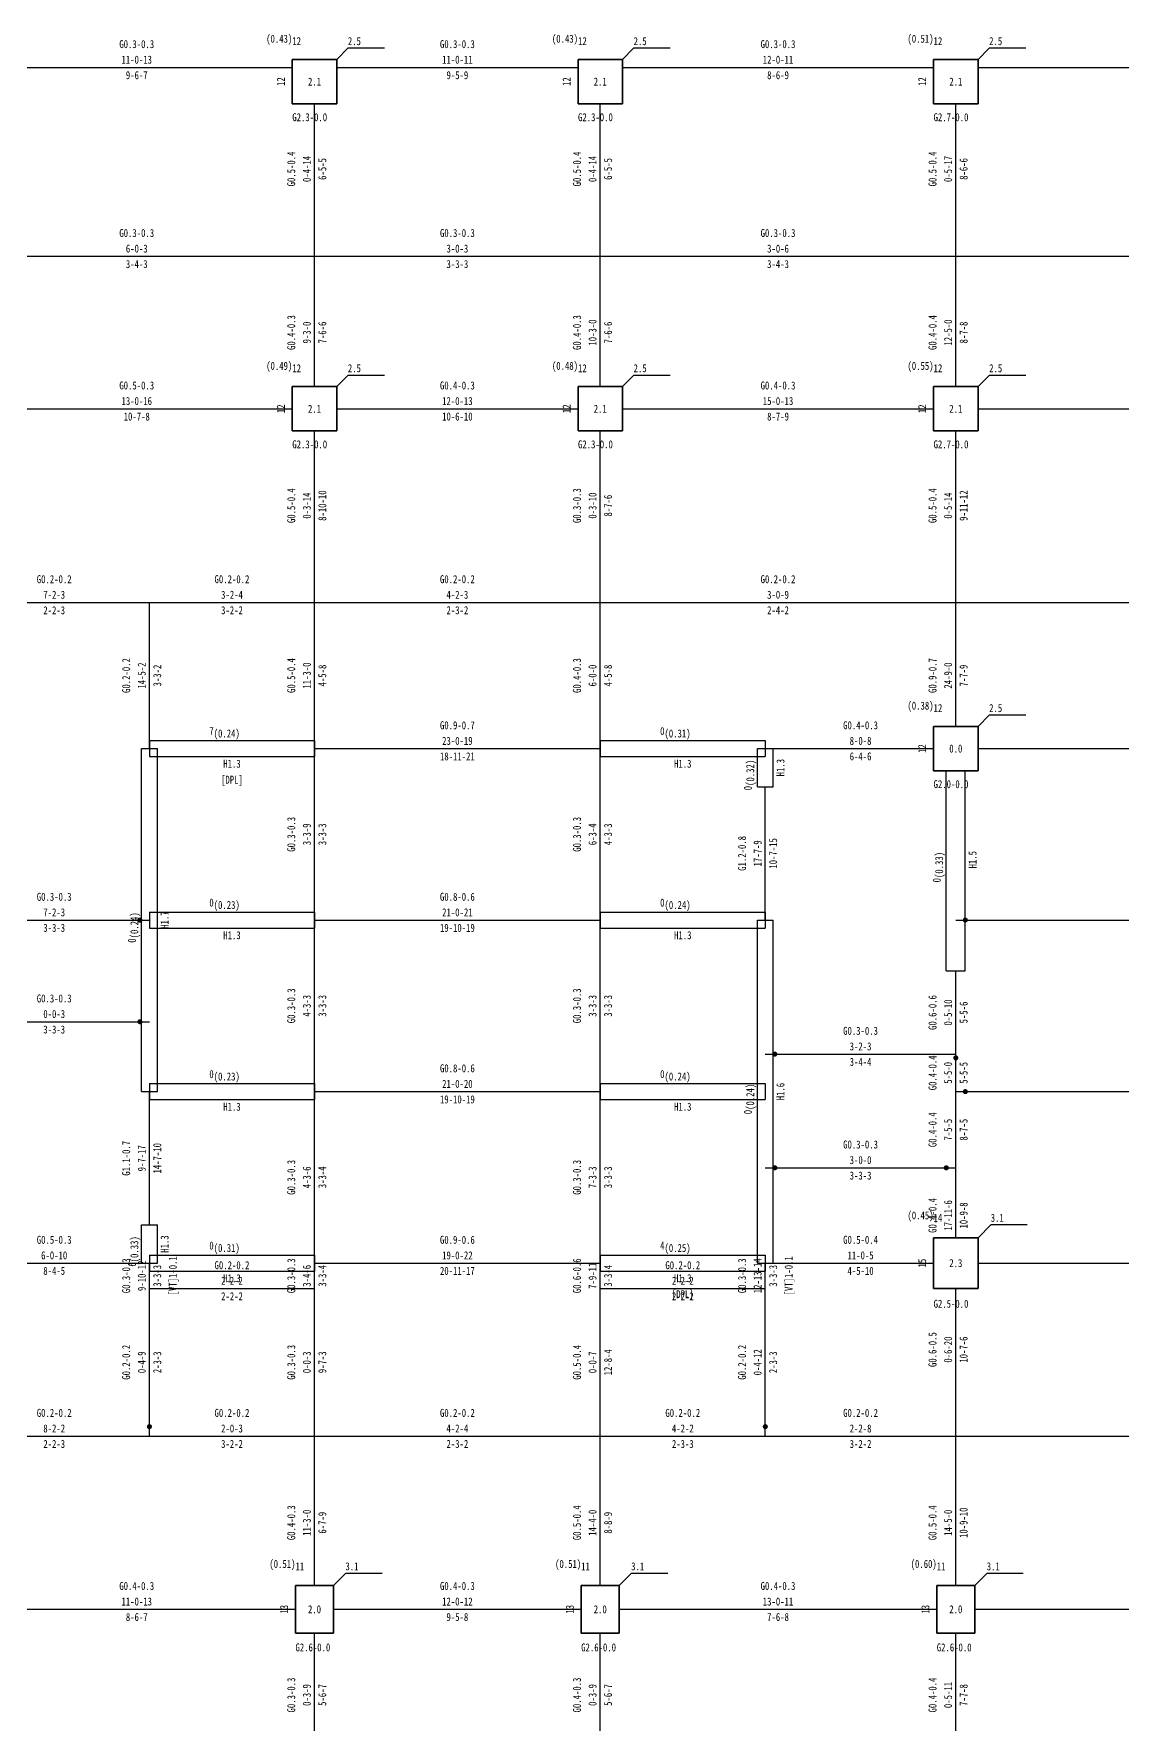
# Model space of a CAD drawing. Header units: millimetres. Extents: x -1455 to 850709, y 32926 to 221881.
# Drawn here: x 807011 to 824154, y 68899 to 95512 of the extents above; entities that cross this region are included whole.
import ezdxf
from ezdxf.enums import TextEntityAlignment as Align

# ---------------------------------------------------------------- set-up
doc = ezdxf.new("R2010")
doc.units = ezdxf.units.MM
doc.layers.add('S_EdgeMemberShadeSctn', color=7, linetype='Continuous', lineweight=9, true_color=0x7f7f7f)
for name, color, linetype, lineweight in [('层15100', 134, 'Continuous', 25), ('层15101', 52, 'Continuous', 25), ('层15103', 84, 'Continuous', 25), ('层15220', 4, 'Continuous', 25), ('层15221', 2, 'Continuous', 25), ('层15223', 3, 'Continuous', 25)]:
    doc.layers.add(name, color=color, linetype=linetype, lineweight=lineweight)
doc.styles.add('宋体', font='')
doc.styles.get('宋体').set_extended_font_data('宋体')

# ---------------------------------------------------------------- blocks, each defined once
blk = doc.blocks.new('SA2019-4-24-14_40_49')
at = {"layer": '层15100'}
for p, q in [((28.75, 41.274), (33.65, 41.274)), ((34.35, 41.274), (38.15, 41.274)), ((38.85, 41.274), (43.75, 41.274)), ((44.45, 41.274), (52.2, 41.274)), ((34, 38.3), (34, 40.7)), ((38.5, 38.3), (38.5, 40.7)), ((44.1, 38.3), (44.1, 40.7)), ((28.4, 38.3), (34, 38.3)), ((34, 36.25), (34, 38.3)), ((34, 38.3), (38.5, 38.3)), ((38.5, 36.25), (38.5, 38.3)), ((38.5, 38.3), (44.1, 38.3)), ((44.1, 36.25), (44.1, 38.3)), ((44.1, 38.3), (52.5, 38.3)), ((28.75, 35.9), (33.65, 35.9)), ((34.35, 35.9), (38.15, 35.9)), ((38.85, 35.9), (43.75, 35.9)), ((44.45, 35.9), (52.2, 35.9)), ((34, 32.85), (34, 35.55)), ((38.5, 32.85), (38.5, 35.55)), ((44.1, 32.85), (44.1, 35.55)), ((34, 30.55), (34, 32.85)), ((38.5, 30.55), (38.5, 32.85)), ((44.1, 30.9), (44.1, 32.85)), ((34, 27.85), (34, 30.55)), ((34, 30.55), (38.5, 30.55)), ((38.5, 27.85), (38.5, 30.55)), ((44.45, 30.55), (52.1, 30.55)), ((28.4, 27.85), (31.4, 27.85)), ((34, 25.15), (34, 27.85)), ((34, 27.85), (38.5, 27.85)), ((38.5, 25.15), (38.5, 27.85)), ((44.1, 25.74), (44.1, 27.05)), ((44.1, 25.15), (44.1, 25.74)), ((34, 22.45), (34, 25.15)), ((34, 25.15), (38.5, 25.15)), ((38.5, 22.45), (38.5, 25.15)), ((44.1, 23.95), (44.1, 25.15)), ((44.1, 22.85), (44.1, 23.95)), ((34, 22.05), (34, 22.45)), ((34, 22.45), (38.5, 22.45)), ((38.5, 22.05), (38.5, 22.45)), ((44.45, 22.45), (52.1, 22.45)), ((34, 19.725), (34, 22.05)), ((38.5, 19.725), (38.5, 22.05)), ((44.1, 19.725), (44.1, 22.05)), ((34, 17.375), (34, 19.725)), ((38.5, 17.375), (38.5, 19.725)), ((44.1, 17.375), (44.1, 19.725)), ((28.7, 17), (33.7, 17)), ((34.3, 17), (38.2, 17)), ((38.8, 17), (43.8, 17)), ((44.4, 17), (52.2, 17)), ((34, 14.3), (34, 16.625)), ((38.5, 14.3), (38.5, 16.625)), ((44.1, 14.3), (44.1, 16.625))]:
    blk.add_line(p, q, dxfattribs=at)
at = {"layer": '层15100', "color": 4}
for p, q in [((28.4, 32.85), (31.4, 32.85)), ((31.4, 30.55), (31.4, 32.85)), ((31.4, 32.85), (34, 32.85)), ((34, 32.85), (38.5, 32.85)), ((38.5, 32.85), (44.1, 32.85)), ((44.1, 32.85), (52.5, 32.85)), ((44.1, 27.85), (52.5, 27.85)), ((28.4, 26.25), (31.4, 26.25)), ((41.1, 25.74), (44.1, 25.74)), ((44.1, 25.15), (52.5, 25.15)), ((41.1, 23.95), (44.1, 23.95)), ((31.4, 22.05), (31.4, 22.45)), ((41.1, 22.05), (41.1, 22.45)), ((31.4, 19.725), (31.4, 22.05)), ((31.4, 22.05), (34, 22.05)), ((38.5, 22.05), (41.1, 22.05)), ((41.1, 19.725), (41.1, 22.05)), ((28.4, 19.725), (31.4, 19.725)), ((31.4, 19.725), (34, 19.725)), ((34, 19.725), (38.5, 19.725)), ((38.5, 19.725), (41.1, 19.725)), ((41.1, 19.725), (44.1, 19.725)), ((44.1, 19.725), (52.5, 19.725))]:
    blk.add_line(p, q, dxfattribs=at)
at = {"layer": '层15100', "color": 2}
for p, q in [((41.1, 30.55), (43.75, 30.55)), ((41.1, 27.85), (41.1, 29.95)), ((31.4, 23.05), (31.4, 25.15)), ((28.75, 22.45), (31.4, 22.45)), ((41.1, 22.45), (43.75, 22.45))]:
    blk.add_line(p, q, dxfattribs=at)
at = {"layer": '层15100', "color": 1, "linetype": 'Continuous', "const_width": 0.04}
for points in [[(31.27, 27.85, 1), (31.23, 27.85, 1)], [(44.27, 27.85, 1), (44.23, 27.85, 1)], [(31.27, 26.25, 1), (31.23, 26.25, 1)], [(41.27, 25.74, 1), (41.23, 25.74, 1)], [(44.12, 25.681, 1), (44.08, 25.681, 1)], [(44.27, 25.15, 1), (44.23, 25.15, 1)], [(41.27, 23.95, 1), (41.23, 23.95, 1)], [(43.97, 23.95, 1), (43.93, 23.95, 1)], [(31.42, 19.875, 1), (31.38, 19.875, 1)], [(41.12, 19.875, 1), (41.08, 19.875, 1)]]:
    blk.add_lwpolyline(points, format="xyb", close=True, dxfattribs=at)
at = {"layer": '层15103'}
for p, q in [((31.4, 30.675), (34, 30.675)), ((31.4, 30.675), (31.4, 30.425)), ((34, 30.675), (34, 30.425)), ((38.5, 30.675), (41.1, 30.675)), ((38.5, 30.675), (38.5, 30.425)), ((41.1, 30.675), (41.1, 30.425)), ((31.275, 27.85), (31.275, 30.55)), ((31.275, 30.55), (31.525, 30.55)), ((31.4, 30.425), (34, 30.425)), ((31.525, 27.85), (31.525, 30.55)), ((38.5, 30.425), (41.1, 30.425)), ((40.975, 29.95), (40.975, 30.55)), ((40.975, 30.55), (41.225, 30.55)), ((41.225, 29.95), (41.225, 30.55)), ((43.95, 27.85), (43.95, 30.2)), ((44.25, 27.85), (44.25, 30.2)), ((40.975, 29.95), (41.225, 29.95)), ((31.4, 27.975), (34, 27.975)), ((31.4, 27.975), (31.4, 27.725)), ((34, 27.975), (34, 27.725)), ((38.5, 27.975), (41.1, 27.975)), ((38.5, 27.975), (38.5, 27.725)), ((41.1, 27.975), (41.1, 27.725)), ((31.275, 26.25), (31.275, 27.85)), ((31.4, 27.725), (34, 27.725)), ((31.525, 26.25), (31.525, 27.85)), ((38.5, 27.725), (41.1, 27.725)), ((40.975, 25.74), (40.975, 27.85)), ((40.975, 27.85), (41.225, 27.85)), ((41.225, 25.74), (41.225, 27.85)), ((43.95, 27.05), (43.95, 27.85)), ((44.25, 27.05), (44.25, 27.85)), ((43.95, 27.05), (44.25, 27.05)), ((31.275, 25.15), (31.275, 26.25)), ((31.525, 25.15), (31.525, 26.25)), ((40.975, 25.15), (40.975, 25.74)), ((41.225, 25.15), (41.225, 25.74)), ((31.275, 25.15), (31.525, 25.15)), ((31.4, 25.275), (34, 25.275)), ((31.4, 25.275), (31.4, 25.025)), ((31.4, 25.025), (34, 25.025)), ((34, 25.275), (34, 25.025)), ((38.5, 25.275), (41.1, 25.275)), ((38.5, 25.275), (38.5, 25.025)), ((38.5, 25.025), (41.1, 25.025)), ((40.975, 23.95), (40.975, 25.15)), ((41.1, 25.275), (41.1, 25.025)), ((41.225, 23.95), (41.225, 25.15)), ((40.975, 22.45), (40.975, 23.95)), ((41.225, 22.45), (41.225, 23.95)), ((31.275, 22.45), (31.275, 23.05)), ((31.275, 23.05), (31.525, 23.05)), ((31.525, 22.45), (31.525, 23.05)), ((31.275, 22.45), (31.525, 22.45)), ((31.4, 22.575), (34, 22.575)), ((31.4, 22.575), (31.4, 22.325)), ((34, 22.575), (34, 22.325)), ((38.5, 22.575), (41.1, 22.575)), ((38.5, 22.575), (38.5, 22.325)), ((40.975, 22.45), (41.225, 22.45)), ((41.1, 22.575), (41.1, 22.325)), ((31.4, 22.325), (34, 22.325)), ((38.5, 22.325), (41.1, 22.325))]:
    blk.add_line(p, q, dxfattribs=at)
at = {"layer": '层15221'}
for p, q in [((34.35, 41.4), (34.525, 41.575)), ((35.101, 41.575), (34.525, 41.575)), ((38.85, 41.4), (39.025, 41.575)), ((39.601, 41.575), (39.025, 41.575)), ((44.45, 41.4), (44.625, 41.575)), ((45.201, 41.575), (44.625, 41.575)), ((34.35, 36.25), (34.525, 36.425)), ((35.101, 36.425), (34.525, 36.425)), ((38.85, 36.25), (39.025, 36.425)), ((39.601, 36.425), (39.025, 36.425)), ((44.45, 36.25), (44.625, 36.425)), ((45.201, 36.425), (44.625, 36.425)), ((44.45, 30.9), (44.625, 31.075)), ((45.201, 31.075), (44.625, 31.075)), ((44.45, 22.85), (44.65, 23.05)), ((45.226, 23.05), (44.65, 23.05)), ((34.3, 17.375), (34.487, 17.562)), ((35.063, 17.562), (34.487, 17.562)), ((38.8, 17.375), (38.987, 17.562)), ((39.563, 17.562), (38.987, 17.562)), ((44.4, 17.375), (44.587, 17.562)), ((45.163, 17.562), (44.587, 17.562))]:
    blk.add_line(p, q, dxfattribs=at)
at = {"layer": '层15220', "style": '宋体', "width": 0.8}
for s, p in [('G0.3-0.3', (31.2, 41.641)), ('G0.3-0.3', (36.25, 41.641)), ('G0.3-0.3', (41.3, 41.641)), ('11-0-13', (31.2, 41.396)), ('11-0-11', (36.25, 41.396)), ('12-0-11', (41.3, 41.396)), ('9-6-7', (31.2, 41.152)), ('9-5-9', (36.25, 41.152)), ('8-6-9', (41.3, 41.152)), ('G0.3-0.3', (31.2, 38.667)), ('G0.3-0.3', (36.25, 38.667)), ('G0.3-0.3', (41.3, 38.667)), ('6-0-3', (31.2, 38.422)), ('3-0-3', (36.25, 38.422)), ('3-0-6', (41.3, 38.422)), ('3-4-3', (31.2, 38.178)), ('3-3-3', (36.25, 38.178)), ('3-4-3', (41.3, 38.178)), ('G0.5-0.3', (31.2, 36.267)), ('G0.4-0.3', (36.25, 36.267)), ('G0.4-0.3', (41.3, 36.267)), ('13-0-16', (31.2, 36.022)), ('12-0-13', (36.25, 36.022)), ('15-0-13', (41.3, 36.022)), ('10-7-8', (31.2, 35.778)), ('10-6-10', (36.25, 35.778)), ('8-7-9', (41.3, 35.778)), ('G0.2-0.2', (29.9, 33.217)), ('G0.2-0.2', (32.7, 33.217)), ('G0.2-0.2', (36.25, 33.217)), ('G0.2-0.2', (41.3, 33.217)), ('7-2-3', (29.9, 32.972)), ('3-2-4', (32.7, 32.972)), ('4-2-3', (36.25, 32.972)), ('3-0-9', (41.3, 32.972)), ('2-2-3', (29.9, 32.728)), ('3-2-2', (32.7, 32.728)), ('2-3-2', (36.25, 32.728)), ('2-4-2', (41.3, 32.728)), ('G0.9-0.7', (36.25, 30.917)), ('G0.4-0.3', (42.6, 30.917)), ('23-0-19', (36.25, 30.672)), ('8-0-8', (42.6, 30.672)), ('18-11-21', (36.25, 30.428)), ('6-4-6', (42.6, 30.428)), ('G0.3-0.3', (29.9, 28.217)), ('G0.8-0.6', (36.25, 28.217)), ('7-2-3', (29.9, 27.972)), ('21-0-21', (36.25, 27.972)), ('3-3-3', (29.9, 27.728)), ('19-10-19', (36.25, 27.728)), ('G0.3-0.3', (29.9, 26.617)), ('0-0-3', (29.9, 26.372)), ('3-3-3', (29.9, 26.128)), ('G0.3-0.3', (42.6, 26.107)), ('3-2-3', (42.6, 25.862)), ('G0.8-0.6', (36.25, 25.517)), ('3-4-4', (42.6, 25.618)), ('21-0-20', (36.25, 25.272)), ('19-10-19', (36.25, 25.028)), ('G0.3-0.3', (42.6, 24.317)), ('3-0-0', (42.6, 24.072)), ('3-3-3', (42.6, 23.828)), ('G0.5-0.3', (29.9, 22.817)), ('6-0-10', (29.9, 22.572)), ('G0.9-0.6', (36.25, 22.817)), ('19-0-22', (36.25, 22.572)), ('G0.5-0.4', (42.6, 22.817)), ('11-0-5', (42.6, 22.572)), ('8-4-5', (29.9, 22.328)), ('G0.2-0.2', (32.7, 22.417)), ('20-11-17', (36.25, 22.328)), ('G0.2-0.2', (39.8, 22.417)), ('4-5-10', (42.6, 22.328)), ('2-2-2', (32.7, 22.172)), ('2-2-2', (39.8, 22.172)), ('2-2-2', (32.7, 21.928)), ('2-2-2', (39.8, 21.928)), ('G0.2-0.2', (29.9, 20.092)), ('G0.2-0.2', (32.7, 20.092)), ('G0.2-0.2', (36.25, 20.092)), ('G0.2-0.2', (39.8, 20.092)), ('G0.2-0.2', (42.6, 20.092)), ('8-2-2', (29.9, 19.847)), ('2-0-3', (32.7, 19.847)), ('4-2-4', (36.25, 19.847)), ('4-2-2', (39.8, 19.847)), ('2-2-8', (42.6, 19.847)), ('2-2-3', (29.9, 19.603)), ('3-2-2', (32.7, 19.603)), ('2-3-2', (36.25, 19.603)), ('2-3-3', (39.8, 19.603)), ('3-2-2', (42.6, 19.603)), ('G0.4-0.3', (31.2, 17.367)), ('G0.4-0.3', (36.25, 17.367)), ('G0.4-0.3', (41.3, 17.367)), ('11-0-13', (31.2, 17.122)), ('12-0-12', (36.25, 17.122)), ('13-0-11', (41.3, 17.122)), ('8-6-7', (31.2, 16.878)), ('9-5-8', (36.25, 16.878)), ('7-6-8', (41.3, 16.878))]:
    blk.add_text(s, height=0.126, dxfattribs=at).set_placement(p, align=Align.MIDDLE_CENTER)
for s, p in [('G0.5-0.4', (33.633, 39.675)), ('G0.5-0.4', (38.133, 39.675)), ('G0.5-0.4', (43.733, 39.675)), ('0-4-14', (33.878, 39.675)), ('6-5-5', (34.122, 39.675)), ('0-4-14', (38.378, 39.675)), ('6-5-5', (38.622, 39.675)), ('0-5-17', (43.978, 39.675)), ('8-6-6', (44.222, 39.675)), ('G0.4-0.3', (33.633, 37.1)), ('9-3-0', (33.878, 37.1)), ('7-6-6', (34.122, 37.1)), ('G0.4-0.3', (38.133, 37.1)), ('10-3-0', (38.378, 37.1)), ('7-6-6', (38.622, 37.1)), ('G0.4-0.4', (43.733, 37.1)), ('12-5-0', (43.978, 37.1)), ('8-7-8', (44.222, 37.1)), ('G0.5-0.4', (33.633, 34.375)), ('8-10-10', (34.122, 34.375)), ('G0.3-0.3', (38.133, 34.375)), ('G0.5-0.4', (43.733, 34.375)), ('9-11-12', (44.222, 34.375)), ('0-3-14', (33.878, 34.375)), ('0-3-10', (38.378, 34.375)), ('8-7-6', (38.622, 34.375)), ('0-5-14', (43.978, 34.375)), ('G0.2-0.2', (31.033, 31.7)), ('G0.5-0.4', (33.633, 31.7)), ('G0.4-0.3', (38.133, 31.7)), ('G0.9-0.7', (43.733, 31.7)), ('14-5-2', (31.278, 31.7)), ('3-3-2', (31.522, 31.7)), ('11-3-0', (33.878, 31.7)), ('4-5-8', (34.122, 31.7)), ('6-0-0', (38.378, 31.7)), ('4-5-8', (38.622, 31.7)), ('24-9-0', (43.978, 31.7)), ('7-7-9', (44.222, 31.7)), ('G0.3-0.3', (33.633, 29.2)), ('3-3-9', (33.878, 29.2)), ('3-3-3', (34.122, 29.2)), ('G0.3-0.3', (38.133, 29.2)), ('6-3-4', (38.378, 29.2)), ('4-3-3', (38.622, 29.2)), ('G1.2-0.8', (40.733, 28.9)), ('17-7-9', (40.978, 28.9)), ('10-7-15', (41.222, 28.9)), ('G0.3-0.3', (33.633, 26.5)), ('4-3-3', (33.878, 26.5)), ('3-3-3', (34.122, 26.5)), ('G0.3-0.3', (38.133, 26.5)), ('3-3-3', (38.378, 26.5)), ('3-3-3', (38.622, 26.5)), ('G0.6-0.6', (43.733, 26.395)), ('0-5-10', (43.978, 26.395)), ('5-5-6', (44.222, 26.395)), ('G0.4-0.4', (43.733, 25.445)), ('5-5-0', (43.978, 25.445)), ('5-5-5', (44.222, 25.445)), ('G0.4-0.4', (43.733, 24.55)), ('7-5-5', (43.978, 24.55)), ('8-7-5', (44.222, 24.55)), ('G1.1-0.7', (31.033, 24.1)), ('9-7-17', (31.278, 24.1)), ('14-7-10', (31.522, 24.1)), ('G0.3-0.3', (33.633, 23.8)), ('4-3-6', (33.878, 23.8)), ('3-3-4', (34.122, 23.8)), ('G0.3-0.3', (38.133, 23.8)), ('7-3-3', (38.378, 23.8)), ('3-3-3', (38.622, 23.8)), ('G0.4-0.4', (43.733, 23.2)), ('17-11-6', (43.978, 23.2)), ('10-9-8', (44.222, 23.2)), ('G0.3-0.3', (31.033, 22.25)), ('9-10-12', (31.278, 22.25)), ('3-3-3', (31.522, 22.25)), ('[VT]1-0.1', (31.767, 22.25)), ('G0.3-0.3', (33.633, 22.25)), ('3-4-6', (33.878, 22.25)), ('3-3-4', (34.122, 22.25)), ('G0.6-0.6', (38.133, 22.25)), ('7-9-11', (38.378, 22.25)), ('3-3-4', (38.622, 22.25)), ('G0.3-0.3', (40.733, 22.25)), ('12-13-14', (40.978, 22.25)), ('3-3-3', (41.222, 22.25)), ('[VT]1-0.1', (41.467, 22.25)), ('G0.6-0.5', (43.733, 21.088)), ('G0.2-0.2', (31.033, 20.888)), ('0-4-9', (31.278, 20.888)), ('2-3-3', (31.522, 20.888)), ('G0.3-0.3', (33.633, 20.888)), ('0-0-3', (33.878, 20.888)), ('9-7-3', (34.122, 20.888)), ('G0.5-0.4', (38.133, 20.888)), ('0-0-7', (38.378, 20.888)), ('12-8-4', (38.622, 20.888)), ('G0.2-0.2', (40.733, 20.888)), ('0-4-12', (40.978, 20.888)), ('2-3-3', (41.222, 20.888)), ('0-6-20', (43.978, 21.088)), ('10-7-6', (44.222, 21.088)), ('G0.5-0.4', (38.133, 18.362)), ('G0.5-0.4', (43.733, 18.362)), ('G0.4-0.3', (33.633, 18.362)), ('11-3-0', (33.878, 18.362)), ('6-7-9', (34.122, 18.362)), ('14-4-0', (38.378, 18.362)), ('8-8-9', (38.622, 18.362)), ('14-5-0', (43.978, 18.362)), ('10-9-10', (44.222, 18.362)), ('G0.3-0.3', (33.633, 15.65)), ('0-3-9', (33.878, 15.65)), ('5-6-7', (34.122, 15.65)), ('G0.4-0.3', (38.133, 15.65)), ('0-3-9', (38.378, 15.65)), ('5-6-7', (38.622, 15.65)), ('G0.4-0.4', (43.733, 15.65)), ('0-5-11', (43.978, 15.65)), ('7-7-8', (44.222, 15.65))]:
    blk.add_text(s, height=0.126, rotation=89.9997, dxfattribs=at).set_placement(p, align=Align.MIDDLE_CENTER)
at = {"layer": '层15221', "style": '宋体', "width": 0.8}
for s, p in [('(0.43)', (33.65, 41.625)), ('(0.43)', (38.15, 41.625)), ('(0.51)', (43.75, 41.625)), ('(0.49)', (33.65, 36.475)), ('(0.48)', (38.15, 36.475)), ('(0.55)', (43.75, 36.475)), ('(0.38)', (43.75, 31.125)), ('(0.45)', (43.75, 23.1)), ('(0.51)', (33.7, 17.613)), ('(0.51)', (38.2, 17.613)), ('(0.60)', (43.8, 17.613))]:
    blk.add_text(s, height=0.126, dxfattribs=at).set_placement(p, align=Align.BOTTOM_RIGHT)
for s, p in [('12', (33.65, 41.625)), ('2.5', (34.525, 41.625)), ('12', (38.15, 41.625)), ('2.5', (39.025, 41.625)), ('12', (43.75, 41.625)), ('2.5', (44.625, 41.625)), ('12', (33.65, 36.475)), ('2.5', (34.525, 36.475)), ('12', (38.15, 36.475)), ('2.5', (39.025, 36.475)), ('12', (43.75, 36.475)), ('2.5', (44.625, 36.475)), ('12', (43.75, 31.125)), ('2.5', (44.625, 31.125)), ('14', (43.75, 23.1)), ('3.1', (44.65, 23.1)), ('11', (33.7, 17.613)), ('3.1', (34.487, 17.613)), ('11', (38.2, 17.613)), ('3.1', (38.987, 17.613)), ('11', (43.8, 17.613)), ('3.1', (44.587, 17.613))]:
    blk.add_text(s, height=0.126, dxfattribs=at).set_placement(p)
for s, p in [('12', (33.47, 41.05)), ('12', (37.97, 41.05)), ('12', (43.57, 41.05)), ('12', (33.47, 35.9)), ('12', (37.97, 35.9)), ('12', (43.57, 35.9)), ('12', (43.57, 30.55)), ('15', (43.57, 22.45)), ('13', (33.52, 17)), ('13', (38.02, 17)), ('13', (43.62, 17))]:
    blk.add_text(s, height=0.126, rotation=89.9997, dxfattribs=at).set_placement(p, align=Align.MIDDLE_CENTER)
for s, p in [('2.1', (34, 41.05)), ('2.1', (38.5, 41.05)), ('2.1', (44.1, 41.05)), ('2.1', (34, 35.9)), ('2.1', (38.5, 35.9)), ('2.1', (44.1, 35.9)), ('0.0', (44.1, 30.55)), ('2.3', (44.1, 22.45)), ('2.0', (34, 17)), ('2.0', (38.5, 17)), ('2.0', (44.1, 17))]:
    blk.add_text(s, height=0.126, dxfattribs=at).set_placement(p, align=Align.MIDDLE_CENTER)
for s, p in [('G2.3-0.0', (33.65, 40.49)), ('G2.3-0.0', (38.15, 40.49)), ('G2.7-0.0', (43.75, 40.49)), ('G2.3-0.0', (33.65, 35.34)), ('G2.3-0.0', (38.15, 35.34)), ('G2.7-0.0', (43.75, 35.34)), ('G2.0-0.0', (43.75, 29.99)), ('G2.5-0.0', (43.75, 21.81)), ('G2.6-0.0', (33.7, 16.4)), ('G2.6-0.0', (38.2, 16.4)), ('G2.6-0.0', (43.8, 16.4))]:
    blk.add_text(s, height=0.126, dxfattribs=at).set_placement(p, align=Align.MIDDLE_LEFT)
at = {"layer": '层15223', "style": '宋体', "width": 0.8}
for s, p in [('7', (32.412, 30.725)), ('0', (39.512, 30.725)), ('0', (32.412, 28.025)), ('0', (39.512, 28.025)), ('0', (32.412, 25.325)), ('0', (39.512, 25.325)), ('0', (32.412, 22.625)), ('4', (39.512, 22.625))]:
    blk.add_text(s, height=0.126, dxfattribs=at).set_placement(p, align=Align.BOTTOM_RIGHT)
for s, p in [('(0.24)', (32.412, 30.725)), ('(0.31)', (39.512, 30.725)), ('(0.23)', (32.412, 28.025)), ('(0.24)', (39.512, 28.025)), ('(0.23)', (32.412, 25.325)), ('(0.24)', (39.512, 25.325)), ('(0.31)', (32.412, 22.625)), ('(0.25)', (39.512, 22.625))]:
    blk.add_text(s, height=0.126, dxfattribs=at).set_placement(p)
for s, p in [('H1.3', (32.7, 30.375)), ('H1.3', (39.8, 30.375)), ('[DPL]', (32.7, 30.123)), ('H1.3', (32.7, 27.675)), ('H1.3', (39.8, 27.675)), ('H1.3', (32.7, 24.975)), ('H1.3', (39.8, 24.975)), ('H1.3', (32.7, 22.275)), ('H1.3', (39.8, 22.275)), ('[DPL]', (39.8, 22.023))]:
    blk.add_text(s, height=0.126, dxfattribs=at).set_placement(p, align=Align.TOP_CENTER)
for s, p in [('(0.32)', (40.925, 29.962)), ('(0.33)', (43.9, 28.512)), ('(0.24)', (31.225, 27.562)), ('(0.24)', (40.925, 24.862)), ('(0.33)', (31.225, 22.462))]:
    blk.add_text(s, height=0.126, rotation=89.9997, dxfattribs=at).set_placement(p)
for s, p in [('H1.3', (41.275, 30.25)), ('H1.5', (44.3, 28.8)), ('H1.7', (31.575, 27.85)), ('H1.6', (41.275, 25.15)), ('H1.3', (31.575, 22.75))]:
    blk.add_text(s, height=0.126, rotation=89.9997, dxfattribs=at).set_placement(p, align=Align.TOP_CENTER)
for s, p in [('0', (40.925, 29.962)), ('0', (43.9, 28.512)), ('0', (31.225, 27.562)), ('0', (40.925, 24.862)), ('6', (31.225, 22.462))]:
    blk.add_text(s, height=0.126, rotation=89.9997, dxfattribs=at).set_placement(p, align=Align.BOTTOM_RIGHT)
at = {"layer": '层15101'}
mesh = blk.add_polyface(dxfattribs=at)
corners = [(33.65, 40.7), (34.35, 40.7), (34.35, 40.7), (33.65, 40.7), (34.35, 40.7), (34.35, 41.4), (34.35, 41.4), (34.35, 40.7), (34.35, 41.4), (33.65, 41.4), (33.65, 41.4), (34.35, 41.4), (33.65, 41.4), (33.65, 40.7), (33.65, 40.7), (33.65, 41.4)]
mesh.append_faces([[corners[k] for k in face] for face in [(0, 1, 2, 3), (4, 5, 6, 7), (8, 9, 10, 11), (12, 13, 14, 15)]])
mesh = blk.add_polyface(dxfattribs=at)
corners = [(38.15, 40.7), (38.85, 40.7), (38.85, 40.7), (38.15, 40.7), (38.85, 40.7), (38.85, 41.4), (38.85, 41.4), (38.85, 40.7), (38.85, 41.4), (38.15, 41.4), (38.15, 41.4), (38.85, 41.4), (38.15, 41.4), (38.15, 40.7), (38.15, 40.7), (38.15, 41.4)]
mesh.append_faces([[corners[k] for k in face] for face in [(0, 1, 2, 3), (4, 5, 6, 7), (8, 9, 10, 11), (12, 13, 14, 15)]])
mesh = blk.add_polyface(dxfattribs=at)
corners = [(43.75, 40.7), (44.45, 40.7), (44.45, 40.7), (43.75, 40.7), (44.45, 40.7), (44.45, 41.4), (44.45, 41.4), (44.45, 40.7), (44.45, 41.4), (43.75, 41.4), (43.75, 41.4), (44.45, 41.4), (43.75, 41.4), (43.75, 40.7), (43.75, 40.7), (43.75, 41.4)]
mesh.append_faces([[corners[k] for k in face] for face in [(0, 1, 2, 3), (4, 5, 6, 7), (8, 9, 10, 11), (12, 13, 14, 15)]])
mesh = blk.add_polyface(dxfattribs=at)
corners = [(33.65, 35.55), (34.35, 35.55), (34.35, 35.55), (33.65, 35.55), (34.35, 35.55), (34.35, 36.25), (34.35, 36.25), (34.35, 35.55), (34.35, 36.25), (33.65, 36.25), (33.65, 36.25), (34.35, 36.25), (33.65, 36.25), (33.65, 35.55), (33.65, 35.55), (33.65, 36.25)]
mesh.append_faces([[corners[k] for k in face] for face in [(0, 1, 2, 3), (4, 5, 6, 7), (8, 9, 10, 11), (12, 13, 14, 15)]])
mesh = blk.add_polyface(dxfattribs=at)
corners = [(38.15, 35.55), (38.85, 35.55), (38.85, 35.55), (38.15, 35.55), (38.85, 35.55), (38.85, 36.25), (38.85, 36.25), (38.85, 35.55), (38.85, 36.25), (38.15, 36.25), (38.15, 36.25), (38.85, 36.25), (38.15, 36.25), (38.15, 35.55), (38.15, 35.55), (38.15, 36.25)]
mesh.append_faces([[corners[k] for k in face] for face in [(0, 1, 2, 3), (4, 5, 6, 7), (8, 9, 10, 11), (12, 13, 14, 15)]])
mesh = blk.add_polyface(dxfattribs=at)
corners = [(43.75, 35.55), (44.45, 35.55), (44.45, 35.55), (43.75, 35.55), (44.45, 35.55), (44.45, 36.25), (44.45, 36.25), (44.45, 35.55), (44.45, 36.25), (43.75, 36.25), (43.75, 36.25), (44.45, 36.25), (43.75, 36.25), (43.75, 35.55), (43.75, 35.55), (43.75, 36.25)]
mesh.append_faces([[corners[k] for k in face] for face in [(0, 1, 2, 3), (4, 5, 6, 7), (8, 9, 10, 11), (12, 13, 14, 15)]])
mesh = blk.add_polyface(dxfattribs=at)
corners = [(43.75, 30.2), (44.45, 30.2), (44.45, 30.2), (43.75, 30.2), (44.45, 30.2), (44.45, 30.9), (44.45, 30.9), (44.45, 30.2), (44.45, 30.9), (43.75, 30.9), (43.75, 30.9), (44.45, 30.9), (43.75, 30.9), (43.75, 30.2), (43.75, 30.2), (43.75, 30.9)]
mesh.append_faces([[corners[k] for k in face] for face in [(0, 1, 2, 3), (4, 5, 6, 7), (8, 9, 10, 11), (12, 13, 14, 15)]])
mesh = blk.add_polyface(dxfattribs=at)
corners = [(43.75, 22.05), (44.45, 22.05), (44.45, 22.05), (43.75, 22.05), (44.45, 22.05), (44.45, 22.85), (44.45, 22.85), (44.45, 22.05), (44.45, 22.85), (43.75, 22.85), (43.75, 22.85), (44.45, 22.85), (43.75, 22.85), (43.75, 22.05), (43.75, 22.05), (43.75, 22.85)]
mesh.append_faces([[corners[k] for k in face] for face in [(0, 1, 2, 3), (4, 5, 6, 7), (8, 9, 10, 11), (12, 13, 14, 15)]])
mesh = blk.add_polyface(dxfattribs=at)
corners = [(33.7, 16.625), (34.3, 16.625), (34.3, 16.625), (33.7, 16.625), (34.3, 16.625), (34.3, 17.375), (34.3, 17.375), (34.3, 16.625), (34.3, 17.375), (33.7, 17.375), (33.7, 17.375), (34.3, 17.375), (33.7, 17.375), (33.7, 16.625), (33.7, 16.625), (33.7, 17.375)]
mesh.append_faces([[corners[k] for k in face] for face in [(0, 1, 2, 3), (4, 5, 6, 7), (8, 9, 10, 11), (12, 13, 14, 15)]])
mesh = blk.add_polyface(dxfattribs=at)
corners = [(38.2, 16.625), (38.8, 16.625), (38.8, 16.625), (38.2, 16.625), (38.8, 16.625), (38.8, 17.375), (38.8, 17.375), (38.8, 16.625), (38.8, 17.375), (38.2, 17.375), (38.2, 17.375), (38.8, 17.375), (38.2, 17.375), (38.2, 16.625), (38.2, 16.625), (38.2, 17.375)]
mesh.append_faces([[corners[k] for k in face] for face in [(0, 1, 2, 3), (4, 5, 6, 7), (8, 9, 10, 11), (12, 13, 14, 15)]])
mesh = blk.add_polyface(dxfattribs=at)
corners = [(43.8, 16.625), (44.4, 16.625), (44.4, 16.625), (43.8, 16.625), (44.4, 16.625), (44.4, 17.375), (44.4, 17.375), (44.4, 16.625), (44.4, 17.375), (43.8, 17.375), (43.8, 17.375), (44.4, 17.375), (43.8, 17.375), (43.8, 16.625), (43.8, 16.625), (43.8, 17.375)]
mesh.append_faces([[corners[k] for k in face] for face in [(0, 1, 2, 3), (4, 5, 6, 7), (8, 9, 10, 11), (12, 13, 14, 15)]])

msp = doc.modelspace()

# ---------------------------------------------------------------- block references
at = {"layer": 'S_EdgeMemberShadeSctn', "xscale": 1000, "yscale": 1000, "zscale": 1000}
msp.add_blockref('SA2019-4-24-14_40_49', (777432.771, 53708.533), dxfattribs=at)

doc.saveas('drawing.dxf')
